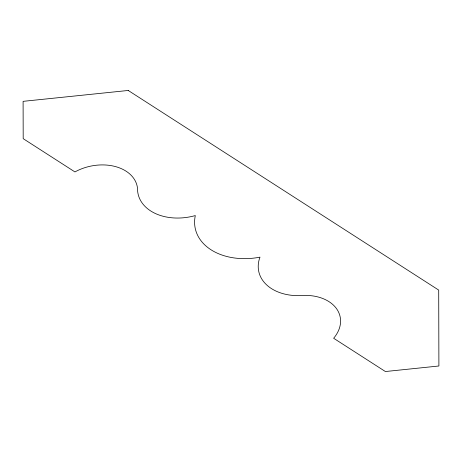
<?xml version="1.0" encoding="UTF-8"?>
<svg xmlns="http://www.w3.org/2000/svg" width="462" height="462" viewBox="0 0 462 462"><rect width="100%" height="100%" fill="white"/><g stroke="black" fill="none" stroke-linecap="round" stroke-linejoin="round"><path stroke-width="0.69" d="M128.228 90.465L23.1 101.345L23.192 138.658L74.936 171.928A41.401 29.273 -11.8 0 1 116.805 166.967A41.401 29.273 -11.8 0 1 137.63 191.083A47.014 33.241 -11.8 0 0 195.31 215.569A58.703 41.505 -11.8 0 0 259.985 257.155A47.014 33.241 -11.8 0 0 300.231 295.628A41.401 29.273 -11.8 0 1 335.903 307.831A41.401 29.273 -11.8 0 1 333.645 338.265L385.389 371.535L438.9 365.996L438.709 290.09L128.228 90.465"/></g></svg>
